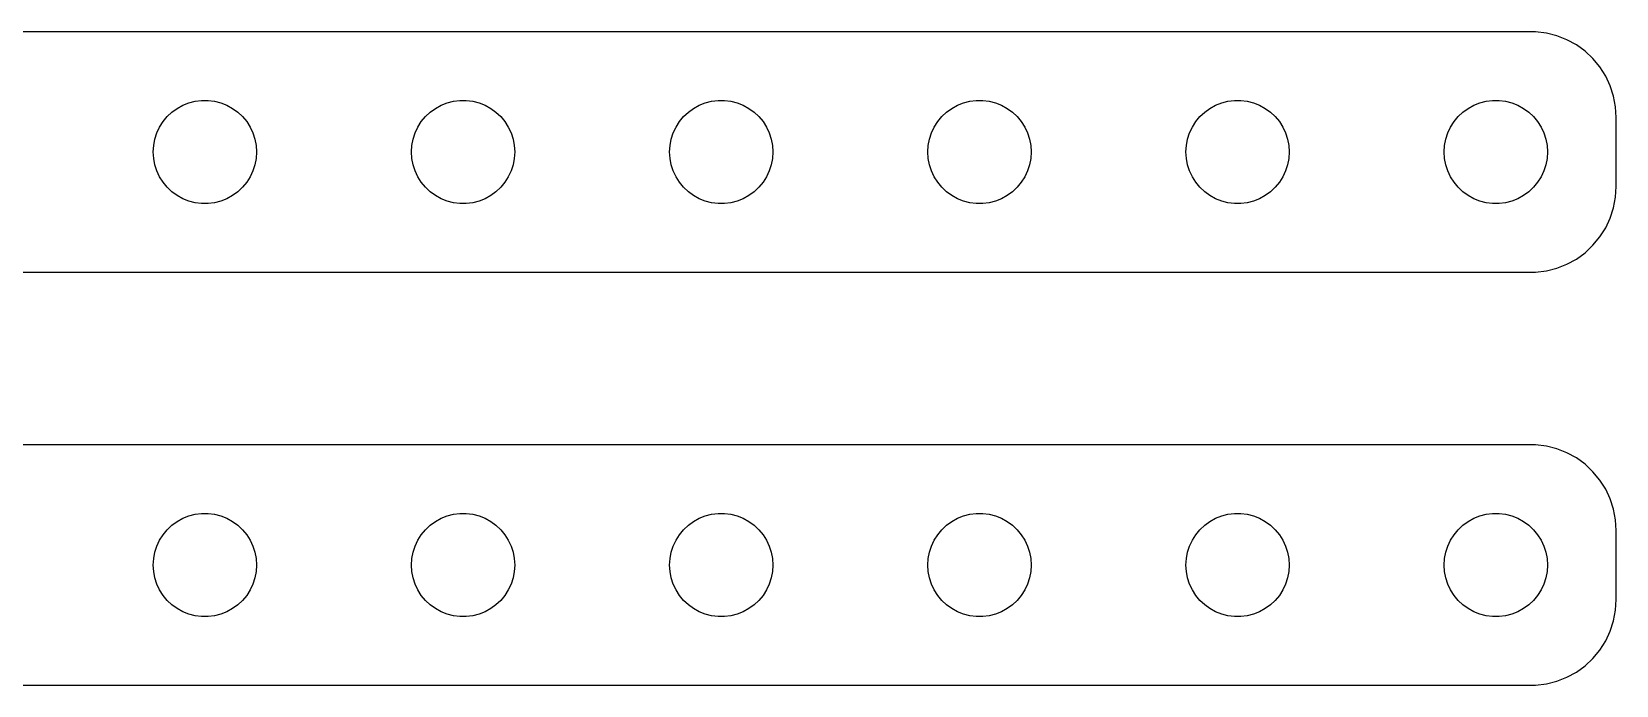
# Model space of a CAD drawing. Header units: metres. Extents: x -187 to 187, y 17 to 55.
# Drawn here: x 94.9 to 187, y 17 to 55 of the extents above; entities that cross this region are included whole.
import ezdxf

# ---------------------------------------------------------------- set-up
doc = ezdxf.new("R2010")
doc.units = ezdxf.units.M

msp = doc.modelspace()

# ---------------------------------------------------------------- linework, layer by layer
for p, q in [((182.314, 54.9901), (-182.314, 54.9901)), ((182.937, 54.9114), (182.314, 54.9901)), ((183.545, 54.7553), (182.937, 54.9114)), ((184.129, 54.5241), (183.545, 54.7553)), ((184.679, 54.2216), (184.129, 54.5241)), ((185.187, 53.8526), (184.679, 54.2216)), ((185.645, 53.4227), (185.187, 53.8526)), ((186.045, 52.9389), (185.645, 53.4227)), ((186.382, 52.4088), (186.045, 52.9389)), ((186.649, 51.8406), (186.382, 52.4088)), ((186.843, 51.2434), (186.649, 51.8406)), ((103.393, 50.533), (103.723, 50.7145)), ((103.723, 50.7145), (104.073, 50.8532)), ((104.073, 50.8532), (104.438, 50.9469)), ((104.438, 50.9469), (104.812, 50.9941)), ((104.812, 50.9941), (105.188, 50.9941)), ((105.188, 50.9941), (105.562, 50.9469)), ((105.562, 50.9469), (105.927, 50.8532)), ((105.927, 50.8532), (106.277, 50.7145)), ((106.277, 50.7145), (106.607, 50.533)), ((118.393, 50.533), (118.723, 50.7145)), ((118.723, 50.7145), (119.073, 50.8532)), ((119.073, 50.8532), (119.438, 50.9469)), ((119.438, 50.9469), (119.812, 50.9941)), ((119.812, 50.9941), (120.188, 50.9941)), ((120.188, 50.9941), (120.562, 50.9469)), ((120.562, 50.9469), (120.927, 50.8532)), ((120.927, 50.8532), (121.277, 50.7145)), ((121.277, 50.7145), (121.607, 50.533)), ((133.393, 50.533), (133.723, 50.7145)), ((133.723, 50.7145), (134.073, 50.8532)), ((134.073, 50.8532), (134.438, 50.9469)), ((134.438, 50.9469), (134.812, 50.9941)), ((134.812, 50.9941), (135.188, 50.9941)), ((135.188, 50.9941), (135.562, 50.9469)), ((135.562, 50.9469), (135.927, 50.8532)), ((135.927, 50.8532), (136.277, 50.7145)), ((136.277, 50.7145), (136.607, 50.533)), ((148.393, 50.533), (148.723, 50.7145)), ((148.723, 50.7145), (149.073, 50.8532)), ((149.073, 50.8532), (149.438, 50.9469)), ((149.438, 50.9469), (149.812, 50.9941)), ((149.812, 50.9941), (150.188, 50.9941)), ((150.188, 50.9941), (150.562, 50.9469)), ((150.562, 50.9469), (150.927, 50.8532)), ((150.927, 50.8532), (151.277, 50.7145)), ((151.277, 50.7145), (151.607, 50.533)), ((163.393, 50.533), (163.723, 50.7145)), ((163.723, 50.7145), (164.073, 50.8532)), ((164.073, 50.8532), (164.438, 50.9469)), ((164.438, 50.9469), (164.812, 50.9941)), ((164.812, 50.9941), (165.188, 50.9941)), ((165.188, 50.9941), (165.562, 50.9469)), ((165.562, 50.9469), (165.927, 50.8532)), ((165.927, 50.8532), (166.277, 50.7145)), ((166.277, 50.7145), (166.607, 50.533)), ((178.393, 50.533), (178.723, 50.7145)), ((178.723, 50.7145), (179.073, 50.8532)), ((179.073, 50.8532), (179.438, 50.9469)), ((179.438, 50.9469), (179.812, 50.9941)), ((179.812, 50.9941), (180.188, 50.9941)), ((180.188, 50.9941), (180.562, 50.9469)), ((180.562, 50.9469), (180.927, 50.8532)), ((180.927, 50.8532), (181.277, 50.7145)), ((181.277, 50.7145), (181.607, 50.533)), ((186.961, 50.6267), (186.843, 51.2434)), ((102.371, 49.4453), (102.573, 49.7634)), ((102.573, 49.7634), (102.813, 50.0536)), ((102.813, 50.0536), (103.088, 50.3115)), ((103.088, 50.3115), (103.393, 50.533)), ((106.607, 50.533), (106.912, 50.3115)), ((106.912, 50.3115), (107.187, 50.0536)), ((107.187, 50.0536), (107.427, 49.7634)), ((107.427, 49.7634), (107.629, 49.4453)), ((117.371, 49.4453), (117.573, 49.7634)), ((117.573, 49.7634), (117.813, 50.0536)), ((117.813, 50.0536), (118.088, 50.3115)), ((118.088, 50.3115), (118.393, 50.533)), ((121.607, 50.533), (121.912, 50.3115)), ((121.912, 50.3115), (122.187, 50.0536)), ((122.187, 50.0536), (122.427, 49.7634)), ((122.427, 49.7634), (122.629, 49.4453)), ((132.371, 49.4453), (132.573, 49.7634)), ((132.573, 49.7634), (132.813, 50.0536)), ((132.813, 50.0536), (133.088, 50.3115)), ((133.088, 50.3115), (133.393, 50.533)), ((136.607, 50.533), (136.912, 50.3115)), ((136.912, 50.3115), (137.187, 50.0536)), ((137.187, 50.0536), (137.427, 49.7634)), ((137.427, 49.7634), (137.629, 49.4453)), ((147.371, 49.4453), (147.573, 49.7634)), ((147.573, 49.7634), (147.813, 50.0536)), ((147.813, 50.0536), (148.088, 50.3115)), ((148.088, 50.3115), (148.393, 50.533)), ((151.607, 50.533), (151.912, 50.3115)), ((151.912, 50.3115), (152.187, 50.0536)), ((152.187, 50.0536), (152.427, 49.7634)), ((152.427, 49.7634), (152.629, 49.4453)), ((162.371, 49.4453), (162.573, 49.7634)), ((162.573, 49.7634), (162.813, 50.0536)), ((162.813, 50.0536), (163.088, 50.3115)), ((163.088, 50.3115), (163.393, 50.533)), ((166.607, 50.533), (166.912, 50.3115)), ((166.912, 50.3115), (167.187, 50.0536)), ((167.187, 50.0536), (167.427, 49.7634)), ((167.427, 49.7634), (167.629, 49.4453)), ((177.371, 49.4453), (177.573, 49.7634)), ((177.573, 49.7634), (177.813, 50.0536)), ((177.813, 50.0536), (178.088, 50.3115)), ((178.088, 50.3115), (178.393, 50.533)), ((181.607, 50.533), (181.912, 50.3115)), ((181.912, 50.3115), (182.187, 50.0536)), ((182.187, 50.0536), (182.427, 49.7634)), ((182.427, 49.7634), (182.629, 49.4453)), ((187, 50), (186.961, 50.6267)), ((187, 46), (187, 50)), ((102.094, 48.7461), (102.211, 49.1044)), ((102.211, 49.1044), (102.371, 49.4453)), ((107.629, 49.4453), (107.789, 49.1044)), ((107.789, 49.1044), (107.906, 48.7461)), ((117.094, 48.7461), (117.211, 49.1044)), ((117.211, 49.1044), (117.371, 49.4453)), ((122.629, 49.4453), (122.789, 49.1044)), ((122.789, 49.1044), (122.906, 48.7461)), ((132.094, 48.7461), (132.211, 49.1044)), ((132.211, 49.1044), (132.371, 49.4453)), ((137.629, 49.4453), (137.789, 49.1044)), ((137.789, 49.1044), (137.906, 48.7461)), ((147.094, 48.7461), (147.211, 49.1044)), ((147.211, 49.1044), (147.371, 49.4453)), ((152.629, 49.4453), (152.789, 49.1044)), ((152.789, 49.1044), (152.906, 48.7461)), ((162.094, 48.7461), (162.211, 49.1044)), ((162.211, 49.1044), (162.371, 49.4453)), ((167.629, 49.4453), (167.789, 49.1044)), ((167.789, 49.1044), (167.906, 48.7461)), ((177.094, 48.7461), (177.211, 49.1044)), ((177.211, 49.1044), (177.371, 49.4453)), ((182.629, 49.4453), (182.789, 49.1044)), ((182.789, 49.1044), (182.906, 48.7461)), ((102, 48), (102.024, 48.376)), ((102.024, 47.624), (102, 48)), ((102.024, 48.376), (102.094, 48.7461)), ((107.906, 48.7461), (107.976, 48.376)), ((107.976, 48.376), (108, 48)), ((108, 48), (107.976, 47.624)), ((117, 48), (117.024, 48.376)), ((117.024, 47.624), (117, 48)), ((117.024, 48.376), (117.094, 48.7461)), ((122.906, 48.7461), (122.976, 48.376)), ((122.976, 48.376), (123, 48)), ((123, 48), (122.976, 47.624)), ((132, 48), (132.024, 48.376)), ((132.024, 47.624), (132, 48)), ((132.024, 48.376), (132.094, 48.7461)), ((137.906, 48.7461), (137.976, 48.376)), ((137.976, 48.376), (138, 48)), ((138, 48), (137.976, 47.624)), ((147, 48), (147.024, 48.376)), ((147.024, 47.624), (147, 48)), ((147.024, 48.376), (147.094, 48.7461)), ((152.906, 48.7461), (152.976, 48.376)), ((152.976, 48.376), (153, 48)), ((153, 48), (152.976, 47.624)), ((162, 48), (162.024, 48.376)), ((162.024, 47.624), (162, 48)), ((162.024, 48.376), (162.094, 48.7461)), ((167.906, 48.7461), (167.976, 48.376)), ((167.976, 48.376), (168, 48)), ((168, 48), (167.976, 47.624)), ((177, 48), (177.024, 48.376)), ((177.024, 47.624), (177, 48)), ((177.024, 48.376), (177.094, 48.7461)), ((182.906, 48.7461), (182.976, 48.376)), ((182.976, 48.376), (183, 48)), ((183, 48), (182.976, 47.624)), ((102.094, 47.2539), (102.024, 47.624)), ((102.211, 46.8956), (102.094, 47.2539)), ((107.906, 47.2539), (107.789, 46.8956)), ((107.976, 47.624), (107.906, 47.2539)), ((117.094, 47.2539), (117.024, 47.624)), ((117.211, 46.8956), (117.094, 47.2539)), ((122.906, 47.2539), (122.789, 46.8956)), ((122.976, 47.624), (122.906, 47.2539)), ((132.094, 47.2539), (132.024, 47.624)), ((132.211, 46.8956), (132.094, 47.2539)), ((137.906, 47.2539), (137.789, 46.8956)), ((137.976, 47.624), (137.906, 47.2539)), ((147.094, 47.2539), (147.024, 47.624)), ((147.211, 46.8956), (147.094, 47.2539)), ((152.906, 47.2539), (152.789, 46.8956)), ((152.976, 47.624), (152.906, 47.2539)), ((162.094, 47.2539), (162.024, 47.624)), ((162.211, 46.8956), (162.094, 47.2539)), ((167.906, 47.2539), (167.789, 46.8956)), ((167.976, 47.624), (167.906, 47.2539)), ((177.094, 47.2539), (177.024, 47.624)), ((177.211, 46.8956), (177.094, 47.2539)), ((182.906, 47.2539), (182.789, 46.8956)), ((182.976, 47.624), (182.906, 47.2539)), ((102.371, 46.5547), (102.211, 46.8956)), ((102.573, 46.2366), (102.371, 46.5547)), ((102.813, 45.9464), (102.573, 46.2366)), ((107.427, 46.2366), (107.187, 45.9464)), ((107.629, 46.5547), (107.427, 46.2366)), ((107.789, 46.8956), (107.629, 46.5547)), ((117.371, 46.5547), (117.211, 46.8956)), ((117.573, 46.2366), (117.371, 46.5547)), ((117.813, 45.9464), (117.573, 46.2366)), ((122.427, 46.2366), (122.187, 45.9464)), ((122.629, 46.5547), (122.427, 46.2366)), ((122.789, 46.8956), (122.629, 46.5547)), ((132.371, 46.5547), (132.211, 46.8956)), ((132.573, 46.2366), (132.371, 46.5547)), ((132.813, 45.9464), (132.573, 46.2366)), ((137.427, 46.2366), (137.187, 45.9464)), ((137.629, 46.5547), (137.427, 46.2366)), ((137.789, 46.8956), (137.629, 46.5547)), ((147.371, 46.5547), (147.211, 46.8956)), ((147.573, 46.2366), (147.371, 46.5547)), ((147.813, 45.9464), (147.573, 46.2366)), ((152.427, 46.2366), (152.187, 45.9464)), ((152.629, 46.5547), (152.427, 46.2366)), ((152.789, 46.8956), (152.629, 46.5547)), ((162.371, 46.5547), (162.211, 46.8956)), ((162.573, 46.2366), (162.371, 46.5547)), ((162.813, 45.9464), (162.573, 46.2366)), ((167.427, 46.2366), (167.187, 45.9464)), ((167.629, 46.5547), (167.427, 46.2366)), ((167.789, 46.8956), (167.629, 46.5547)), ((177.371, 46.5547), (177.211, 46.8956)), ((177.573, 46.2366), (177.371, 46.5547)), ((177.813, 45.9464), (177.573, 46.2366)), ((182.427, 46.2366), (182.187, 45.9464)), ((182.629, 46.5547), (182.427, 46.2366)), ((182.789, 46.8956), (182.629, 46.5547)), ((103.088, 45.6885), (102.813, 45.9464)), ((103.393, 45.467), (103.088, 45.6885)), ((103.723, 45.2855), (103.393, 45.467)), ((104.073, 45.1468), (103.723, 45.2855)), ((104.438, 45.0531), (104.073, 45.1468)), ((105.927, 45.1468), (105.562, 45.0531)), ((106.277, 45.2855), (105.927, 45.1468)), ((106.607, 45.467), (106.277, 45.2855)), ((106.912, 45.6885), (106.607, 45.467)), ((107.187, 45.9464), (106.912, 45.6885)), ((118.088, 45.6885), (117.813, 45.9464)), ((118.393, 45.467), (118.088, 45.6885)), ((118.723, 45.2855), (118.393, 45.467)), ((119.073, 45.1468), (118.723, 45.2855)), ((119.438, 45.0531), (119.073, 45.1468)), ((120.927, 45.1468), (120.562, 45.0531)), ((121.277, 45.2855), (120.927, 45.1468)), ((121.607, 45.467), (121.277, 45.2855)), ((121.912, 45.6885), (121.607, 45.467)), ((122.187, 45.9464), (121.912, 45.6885)), ((133.088, 45.6885), (132.813, 45.9464)), ((133.393, 45.467), (133.088, 45.6885)), ((133.723, 45.2855), (133.393, 45.467)), ((134.073, 45.1468), (133.723, 45.2855)), ((134.438, 45.0531), (134.073, 45.1468)), ((135.927, 45.1468), (135.562, 45.0531)), ((136.277, 45.2855), (135.927, 45.1468)), ((136.607, 45.467), (136.277, 45.2855)), ((136.912, 45.6885), (136.607, 45.467)), ((137.187, 45.9464), (136.912, 45.6885)), ((148.088, 45.6885), (147.813, 45.9464)), ((148.393, 45.467), (148.088, 45.6885)), ((148.723, 45.2855), (148.393, 45.467)), ((149.073, 45.1468), (148.723, 45.2855)), ((149.438, 45.0531), (149.073, 45.1468)), ((150.927, 45.1468), (150.562, 45.0531)), ((151.277, 45.2855), (150.927, 45.1468)), ((151.607, 45.467), (151.277, 45.2855)), ((151.912, 45.6885), (151.607, 45.467)), ((152.187, 45.9464), (151.912, 45.6885)), ((163.088, 45.6885), (162.813, 45.9464)), ((163.393, 45.467), (163.088, 45.6885)), ((163.723, 45.2855), (163.393, 45.467)), ((164.073, 45.1468), (163.723, 45.2855)), ((164.438, 45.0531), (164.073, 45.1468)), ((165.927, 45.1468), (165.562, 45.0531)), ((166.277, 45.2855), (165.927, 45.1468)), ((166.607, 45.467), (166.277, 45.2855)), ((166.912, 45.6885), (166.607, 45.467)), ((167.187, 45.9464), (166.912, 45.6885)), ((178.088, 45.6885), (177.813, 45.9464)), ((178.393, 45.467), (178.088, 45.6885)), ((178.723, 45.2855), (178.393, 45.467)), ((179.073, 45.1468), (178.723, 45.2855)), ((179.438, 45.0531), (179.073, 45.1468)), ((180.927, 45.1468), (180.562, 45.0531)), ((181.277, 45.2855), (180.927, 45.1468)), ((181.607, 45.467), (181.277, 45.2855)), ((181.912, 45.6885), (181.607, 45.467)), ((182.187, 45.9464), (181.912, 45.6885)), ((186.843, 44.7566), (186.961, 45.3733)), ((186.961, 45.3733), (187, 46)), ((104.812, 45.0059), (104.438, 45.0531)), ((105.188, 45.0059), (104.812, 45.0059)), ((105.562, 45.0531), (105.188, 45.0059)), ((119.812, 45.0059), (119.438, 45.0531)), ((120.188, 45.0059), (119.812, 45.0059)), ((120.562, 45.0531), (120.188, 45.0059)), ((134.812, 45.0059), (134.438, 45.0531)), ((135.188, 45.0059), (134.812, 45.0059)), ((135.562, 45.0531), (135.188, 45.0059)), ((149.812, 45.0059), (149.438, 45.0531)), ((150.188, 45.0059), (149.812, 45.0059)), ((150.562, 45.0531), (150.188, 45.0059)), ((164.812, 45.0059), (164.438, 45.0531)), ((165.188, 45.0059), (164.812, 45.0059)), ((165.562, 45.0531), (165.188, 45.0059)), ((179.812, 45.0059), (179.438, 45.0531)), ((180.188, 45.0059), (179.812, 45.0059)), ((180.562, 45.0531), (180.188, 45.0059)), ((186.649, 44.1594), (186.843, 44.7566)), ((186.045, 43.0611), (186.382, 43.5912)), ((186.382, 43.5912), (186.649, 44.1594)), ((185.187, 42.1474), (185.645, 42.5773)), ((185.645, 42.5773), (186.045, 43.0611)), ((183.545, 41.2447), (184.129, 41.4759)), ((184.129, 41.4759), (184.679, 41.7784)), ((184.679, 41.7784), (185.187, 42.1474)), ((-182.314, 41.0099), (182.314, 41.0099)), ((182.314, 41.0099), (182.937, 41.0886)), ((182.937, 41.0886), (183.545, 41.2447)), ((182.314, 30.9901), (-182.314, 30.9901)), ((182.937, 30.9114), (182.314, 30.9901)), ((183.545, 30.7553), (182.937, 30.9114)), ((184.129, 30.5241), (183.545, 30.7553)), ((184.679, 30.2216), (184.129, 30.5241)), ((185.187, 29.8526), (184.679, 30.2216)), ((185.645, 29.4227), (185.187, 29.8526)), ((186.045, 28.9389), (185.645, 29.4227)), ((186.382, 28.4088), (186.045, 28.9389)), ((186.649, 27.8406), (186.382, 28.4088)), ((186.843, 27.2434), (186.649, 27.8406)), ((103.393, 26.533), (103.723, 26.7145)), ((103.723, 26.7145), (104.073, 26.8532)), ((104.073, 26.8532), (104.438, 26.9469)), ((104.438, 26.9469), (104.812, 26.9941)), ((104.812, 26.9941), (105.188, 26.9941)), ((105.188, 26.9941), (105.562, 26.9469)), ((105.562, 26.9469), (105.927, 26.8532)), ((105.927, 26.8532), (106.277, 26.7145)), ((106.277, 26.7145), (106.607, 26.533)), ((118.393, 26.533), (118.723, 26.7145)), ((118.723, 26.7145), (119.073, 26.8532)), ((119.073, 26.8532), (119.438, 26.9469)), ((119.438, 26.9469), (119.812, 26.9941)), ((119.812, 26.9941), (120.188, 26.9941)), ((120.188, 26.9941), (120.562, 26.9469)), ((120.562, 26.9469), (120.927, 26.8532)), ((120.927, 26.8532), (121.277, 26.7145)), ((121.277, 26.7145), (121.607, 26.533)), ((133.393, 26.533), (133.723, 26.7145)), ((133.723, 26.7145), (134.073, 26.8532)), ((134.073, 26.8532), (134.438, 26.9469)), ((134.438, 26.9469), (134.812, 26.9941)), ((134.812, 26.9941), (135.188, 26.9941)), ((135.188, 26.9941), (135.562, 26.9469)), ((135.562, 26.9469), (135.927, 26.8532)), ((135.927, 26.8532), (136.277, 26.7145)), ((136.277, 26.7145), (136.607, 26.533)), ((148.393, 26.533), (148.723, 26.7145)), ((148.723, 26.7145), (149.073, 26.8532)), ((149.073, 26.8532), (149.438, 26.9469)), ((149.438, 26.9469), (149.812, 26.9941)), ((149.812, 26.9941), (150.188, 26.9941)), ((150.188, 26.9941), (150.562, 26.9469)), ((150.562, 26.9469), (150.927, 26.8532)), ((150.927, 26.8532), (151.277, 26.7145)), ((151.277, 26.7145), (151.607, 26.533)), ((163.393, 26.533), (163.723, 26.7145)), ((163.723, 26.7145), (164.073, 26.8532)), ((164.073, 26.8532), (164.438, 26.9469)), ((164.438, 26.9469), (164.812, 26.9941)), ((164.812, 26.9941), (165.188, 26.9941)), ((165.188, 26.9941), (165.562, 26.9469)), ((165.562, 26.9469), (165.927, 26.8532)), ((165.927, 26.8532), (166.277, 26.7145)), ((166.277, 26.7145), (166.607, 26.533)), ((178.393, 26.533), (178.723, 26.7145)), ((178.723, 26.7145), (179.073, 26.8532)), ((179.073, 26.8532), (179.438, 26.9469)), ((179.438, 26.9469), (179.812, 26.9941)), ((179.812, 26.9941), (180.188, 26.9941)), ((180.188, 26.9941), (180.562, 26.9469)), ((180.562, 26.9469), (180.927, 26.8532)), ((180.927, 26.8532), (181.277, 26.7145)), ((181.277, 26.7145), (181.607, 26.533)), ((186.961, 26.6267), (186.843, 27.2434)), ((102.573, 25.7634), (102.813, 26.0536)), ((102.813, 26.0536), (103.088, 26.3115)), ((103.088, 26.3115), (103.393, 26.533)), ((106.607, 26.533), (106.912, 26.3115)), ((106.912, 26.3115), (107.187, 26.0536)), ((107.187, 26.0536), (107.427, 25.7634)), ((117.573, 25.7634), (117.813, 26.0536)), ((117.813, 26.0536), (118.088, 26.3115)), ((118.088, 26.3115), (118.393, 26.533)), ((121.607, 26.533), (121.912, 26.3115)), ((121.912, 26.3115), (122.187, 26.0536)), ((122.187, 26.0536), (122.427, 25.7634)), ((132.573, 25.7634), (132.813, 26.0536)), ((132.813, 26.0536), (133.088, 26.3115)), ((133.088, 26.3115), (133.393, 26.533)), ((136.607, 26.533), (136.912, 26.3115)), ((136.912, 26.3115), (137.187, 26.0536)), ((137.187, 26.0536), (137.427, 25.7634)), ((147.573, 25.7634), (147.813, 26.0536)), ((147.813, 26.0536), (148.088, 26.3115)), ((148.088, 26.3115), (148.393, 26.533)), ((151.607, 26.533), (151.912, 26.3115)), ((151.912, 26.3115), (152.187, 26.0536)), ((152.187, 26.0536), (152.427, 25.7634)), ((162.573, 25.7634), (162.813, 26.0536)), ((162.813, 26.0536), (163.088, 26.3115)), ((163.088, 26.3115), (163.393, 26.533)), ((166.607, 26.533), (166.912, 26.3115)), ((166.912, 26.3115), (167.187, 26.0536)), ((167.187, 26.0536), (167.427, 25.7634)), ((177.573, 25.7634), (177.813, 26.0536)), ((177.813, 26.0536), (178.088, 26.3115)), ((178.088, 26.3115), (178.393, 26.533)), ((181.607, 26.533), (181.912, 26.3115)), ((181.912, 26.3115), (182.187, 26.0536)), ((182.187, 26.0536), (182.427, 25.7634)), ((187, 26), (186.961, 26.6267)), ((187, 22), (187, 26)), ((102.094, 24.7461), (102.211, 25.1044)), ((102.211, 25.1044), (102.371, 25.4453)), ((102.371, 25.4453), (102.573, 25.7634)), ((107.427, 25.7634), (107.629, 25.4453)), ((107.629, 25.4453), (107.789, 25.1044)), ((107.789, 25.1044), (107.906, 24.7461)), ((117.094, 24.7461), (117.211, 25.1044)), ((117.211, 25.1044), (117.371, 25.4453)), ((117.371, 25.4453), (117.573, 25.7634)), ((122.427, 25.7634), (122.629, 25.4453)), ((122.629, 25.4453), (122.789, 25.1044)), ((122.789, 25.1044), (122.906, 24.7461)), ((132.094, 24.7461), (132.211, 25.1044)), ((132.211, 25.1044), (132.371, 25.4453)), ((132.371, 25.4453), (132.573, 25.7634)), ((137.427, 25.7634), (137.629, 25.4453)), ((137.629, 25.4453), (137.789, 25.1044)), ((137.789, 25.1044), (137.906, 24.7461)), ((147.094, 24.7461), (147.211, 25.1044)), ((147.211, 25.1044), (147.371, 25.4453)), ((147.371, 25.4453), (147.573, 25.7634)), ((152.427, 25.7634), (152.629, 25.4453)), ((152.629, 25.4453), (152.789, 25.1044)), ((152.789, 25.1044), (152.906, 24.7461)), ((162.094, 24.7461), (162.211, 25.1044)), ((162.211, 25.1044), (162.371, 25.4453)), ((162.371, 25.4453), (162.573, 25.7634)), ((167.427, 25.7634), (167.629, 25.4453)), ((167.629, 25.4453), (167.789, 25.1044)), ((167.789, 25.1044), (167.906, 24.7461)), ((177.094, 24.7461), (177.211, 25.1044)), ((177.211, 25.1044), (177.371, 25.4453)), ((177.371, 25.4453), (177.573, 25.7634)), ((182.427, 25.7634), (182.629, 25.4453)), ((182.629, 25.4453), (182.789, 25.1044)), ((182.789, 25.1044), (182.906, 24.7461)), ((102, 24), (102.024, 24.376)), ((102.024, 23.624), (102, 24)), ((102.024, 24.376), (102.094, 24.7461)), ((107.906, 24.7461), (107.976, 24.376)), ((107.976, 24.376), (108, 24)), ((108, 24), (107.976, 23.624)), ((117, 24), (117.024, 24.376)), ((117.024, 23.624), (117, 24)), ((117.024, 24.376), (117.094, 24.7461)), ((122.906, 24.7461), (122.976, 24.376)), ((122.976, 24.376), (123, 24)), ((123, 24), (122.976, 23.624)), ((132, 24), (132.024, 24.376)), ((132.024, 23.624), (132, 24)), ((132.024, 24.376), (132.094, 24.7461)), ((137.906, 24.7461), (137.976, 24.376)), ((137.976, 24.376), (138, 24)), ((138, 24), (137.976, 23.624)), ((147, 24), (147.024, 24.376)), ((147.024, 23.624), (147, 24)), ((147.024, 24.376), (147.094, 24.7461)), ((152.906, 24.7461), (152.976, 24.376)), ((152.976, 24.376), (153, 24)), ((153, 24), (152.976, 23.624)), ((162, 24), (162.024, 24.376)), ((162.024, 23.624), (162, 24)), ((162.024, 24.376), (162.094, 24.7461)), ((167.906, 24.7461), (167.976, 24.376)), ((167.976, 24.376), (168, 24)), ((168, 24), (167.976, 23.624)), ((177, 24), (177.024, 24.376)), ((177.024, 23.624), (177, 24)), ((177.024, 24.376), (177.094, 24.7461)), ((182.906, 24.7461), (182.976, 24.376)), ((182.976, 24.376), (183, 24)), ((183, 24), (182.976, 23.624)), ((102.094, 23.2539), (102.024, 23.624)), ((102.211, 22.8956), (102.094, 23.2539)), ((107.906, 23.2539), (107.789, 22.8956)), ((107.976, 23.624), (107.906, 23.2539)), ((117.094, 23.2539), (117.024, 23.624)), ((117.211, 22.8956), (117.094, 23.2539)), ((122.906, 23.2539), (122.789, 22.8956)), ((122.976, 23.624), (122.906, 23.2539)), ((132.094, 23.2539), (132.024, 23.624)), ((132.211, 22.8956), (132.094, 23.2539)), ((137.906, 23.2539), (137.789, 22.8956)), ((137.976, 23.624), (137.906, 23.2539)), ((147.094, 23.2539), (147.024, 23.624)), ((147.211, 22.8956), (147.094, 23.2539)), ((152.906, 23.2539), (152.789, 22.8956)), ((152.976, 23.624), (152.906, 23.2539)), ((162.094, 23.2539), (162.024, 23.624)), ((162.211, 22.8956), (162.094, 23.2539)), ((167.906, 23.2539), (167.789, 22.8956)), ((167.976, 23.624), (167.906, 23.2539)), ((177.094, 23.2539), (177.024, 23.624)), ((177.211, 22.8956), (177.094, 23.2539)), ((182.906, 23.2539), (182.789, 22.8956)), ((182.976, 23.624), (182.906, 23.2539)), ((102.371, 22.5547), (102.211, 22.8956)), ((102.573, 22.2366), (102.371, 22.5547)), ((102.813, 21.9464), (102.573, 22.2366)), ((107.427, 22.2366), (107.187, 21.9464)), ((107.629, 22.5547), (107.427, 22.2366)), ((107.789, 22.8956), (107.629, 22.5547)), ((117.371, 22.5547), (117.211, 22.8956)), ((117.573, 22.2366), (117.371, 22.5547)), ((117.813, 21.9464), (117.573, 22.2366)), ((122.427, 22.2366), (122.187, 21.9464)), ((122.629, 22.5547), (122.427, 22.2366)), ((122.789, 22.8956), (122.629, 22.5547)), ((132.371, 22.5547), (132.211, 22.8956)), ((132.573, 22.2366), (132.371, 22.5547)), ((132.813, 21.9464), (132.573, 22.2366)), ((137.427, 22.2366), (137.187, 21.9464)), ((137.629, 22.5547), (137.427, 22.2366)), ((137.789, 22.8956), (137.629, 22.5547)), ((147.371, 22.5547), (147.211, 22.8956)), ((147.573, 22.2366), (147.371, 22.5547)), ((147.813, 21.9464), (147.573, 22.2366)), ((152.427, 22.2366), (152.187, 21.9464)), ((152.629, 22.5547), (152.427, 22.2366)), ((152.789, 22.8956), (152.629, 22.5547)), ((162.371, 22.5547), (162.211, 22.8956)), ((162.573, 22.2366), (162.371, 22.5547)), ((162.813, 21.9464), (162.573, 22.2366)), ((167.427, 22.2366), (167.187, 21.9464)), ((167.629, 22.5547), (167.427, 22.2366)), ((167.789, 22.8956), (167.629, 22.5547)), ((177.371, 22.5547), (177.211, 22.8956)), ((177.573, 22.2366), (177.371, 22.5547)), ((177.813, 21.9464), (177.573, 22.2366)), ((182.427, 22.2366), (182.187, 21.9464)), ((182.629, 22.5547), (182.427, 22.2366)), ((182.789, 22.8956), (182.629, 22.5547)), ((103.088, 21.6885), (102.813, 21.9464)), ((103.393, 21.467), (103.088, 21.6885)), ((103.723, 21.2855), (103.393, 21.467)), ((104.073, 21.1468), (103.723, 21.2855)), ((106.277, 21.2855), (105.927, 21.1468)), ((106.607, 21.467), (106.277, 21.2855)), ((106.912, 21.6885), (106.607, 21.467)), ((107.187, 21.9464), (106.912, 21.6885)), ((118.088, 21.6885), (117.813, 21.9464)), ((118.393, 21.467), (118.088, 21.6885)), ((118.723, 21.2855), (118.393, 21.467)), ((119.073, 21.1468), (118.723, 21.2855)), ((121.277, 21.2855), (120.927, 21.1468)), ((121.607, 21.467), (121.277, 21.2855)), ((121.912, 21.6885), (121.607, 21.467)), ((122.187, 21.9464), (121.912, 21.6885)), ((133.088, 21.6885), (132.813, 21.9464)), ((133.393, 21.467), (133.088, 21.6885)), ((133.723, 21.2855), (133.393, 21.467)), ((134.073, 21.1468), (133.723, 21.2855)), ((136.277, 21.2855), (135.927, 21.1468)), ((136.607, 21.467), (136.277, 21.2855)), ((136.912, 21.6885), (136.607, 21.467)), ((137.187, 21.9464), (136.912, 21.6885)), ((148.088, 21.6885), (147.813, 21.9464)), ((148.393, 21.467), (148.088, 21.6885)), ((148.723, 21.2855), (148.393, 21.467)), ((149.073, 21.1468), (148.723, 21.2855)), ((151.277, 21.2855), (150.927, 21.1468)), ((151.607, 21.467), (151.277, 21.2855)), ((151.912, 21.6885), (151.607, 21.467)), ((152.187, 21.9464), (151.912, 21.6885)), ((163.088, 21.6885), (162.813, 21.9464)), ((163.393, 21.467), (163.088, 21.6885)), ((163.723, 21.2855), (163.393, 21.467)), ((164.073, 21.1468), (163.723, 21.2855)), ((166.277, 21.2855), (165.927, 21.1468)), ((166.607, 21.467), (166.277, 21.2855)), ((166.912, 21.6885), (166.607, 21.467)), ((167.187, 21.9464), (166.912, 21.6885)), ((178.088, 21.6885), (177.813, 21.9464)), ((178.393, 21.467), (178.088, 21.6885)), ((178.723, 21.2855), (178.393, 21.467)), ((179.073, 21.1468), (178.723, 21.2855)), ((181.277, 21.2855), (180.927, 21.1468)), ((181.607, 21.467), (181.277, 21.2855)), ((181.912, 21.6885), (181.607, 21.467)), ((182.187, 21.9464), (181.912, 21.6885)), ((186.843, 20.7566), (186.961, 21.3733)), ((186.961, 21.3733), (187, 22)), ((104.438, 21.0531), (104.073, 21.1468)), ((104.812, 21.0059), (104.438, 21.0531)), ((105.188, 21.0059), (104.812, 21.0059)), ((105.562, 21.0531), (105.188, 21.0059)), ((105.927, 21.1468), (105.562, 21.0531)), ((119.438, 21.0531), (119.073, 21.1468)), ((119.812, 21.0059), (119.438, 21.0531)), ((120.188, 21.0059), (119.812, 21.0059)), ((120.562, 21.0531), (120.188, 21.0059)), ((120.927, 21.1468), (120.562, 21.0531)), ((134.438, 21.0531), (134.073, 21.1468)), ((134.812, 21.0059), (134.438, 21.0531)), ((135.188, 21.0059), (134.812, 21.0059)), ((135.562, 21.0531), (135.188, 21.0059)), ((135.927, 21.1468), (135.562, 21.0531)), ((149.438, 21.0531), (149.073, 21.1468)), ((149.812, 21.0059), (149.438, 21.0531)), ((150.188, 21.0059), (149.812, 21.0059)), ((150.562, 21.0531), (150.188, 21.0059)), ((150.927, 21.1468), (150.562, 21.0531)), ((164.438, 21.0531), (164.073, 21.1468)), ((164.812, 21.0059), (164.438, 21.0531)), ((165.188, 21.0059), (164.812, 21.0059)), ((165.562, 21.0531), (165.188, 21.0059)), ((165.927, 21.1468), (165.562, 21.0531)), ((179.438, 21.0531), (179.073, 21.1468)), ((179.812, 21.0059), (179.438, 21.0531)), ((180.188, 21.0059), (179.812, 21.0059)), ((180.562, 21.0531), (180.188, 21.0059)), ((180.927, 21.1468), (180.562, 21.0531)), ((186.649, 20.1594), (186.843, 20.7566)), ((186.045, 19.0611), (186.382, 19.5912)), ((186.382, 19.5912), (186.649, 20.1594)), ((185.187, 18.1474), (185.645, 18.5773)), ((185.645, 18.5773), (186.045, 19.0611)), ((184.129, 17.4759), (184.679, 17.7784)), ((184.679, 17.7784), (185.187, 18.1474)), ((-182.314, 17.0099), (182.314, 17.0099)), ((182.314, 17.0099), (182.937, 17.0886)), ((182.937, 17.0886), (183.545, 17.2447)), ((183.545, 17.2447), (184.129, 17.4759))]:
    msp.add_line(p, q)

doc.saveas('drawing.dxf')
